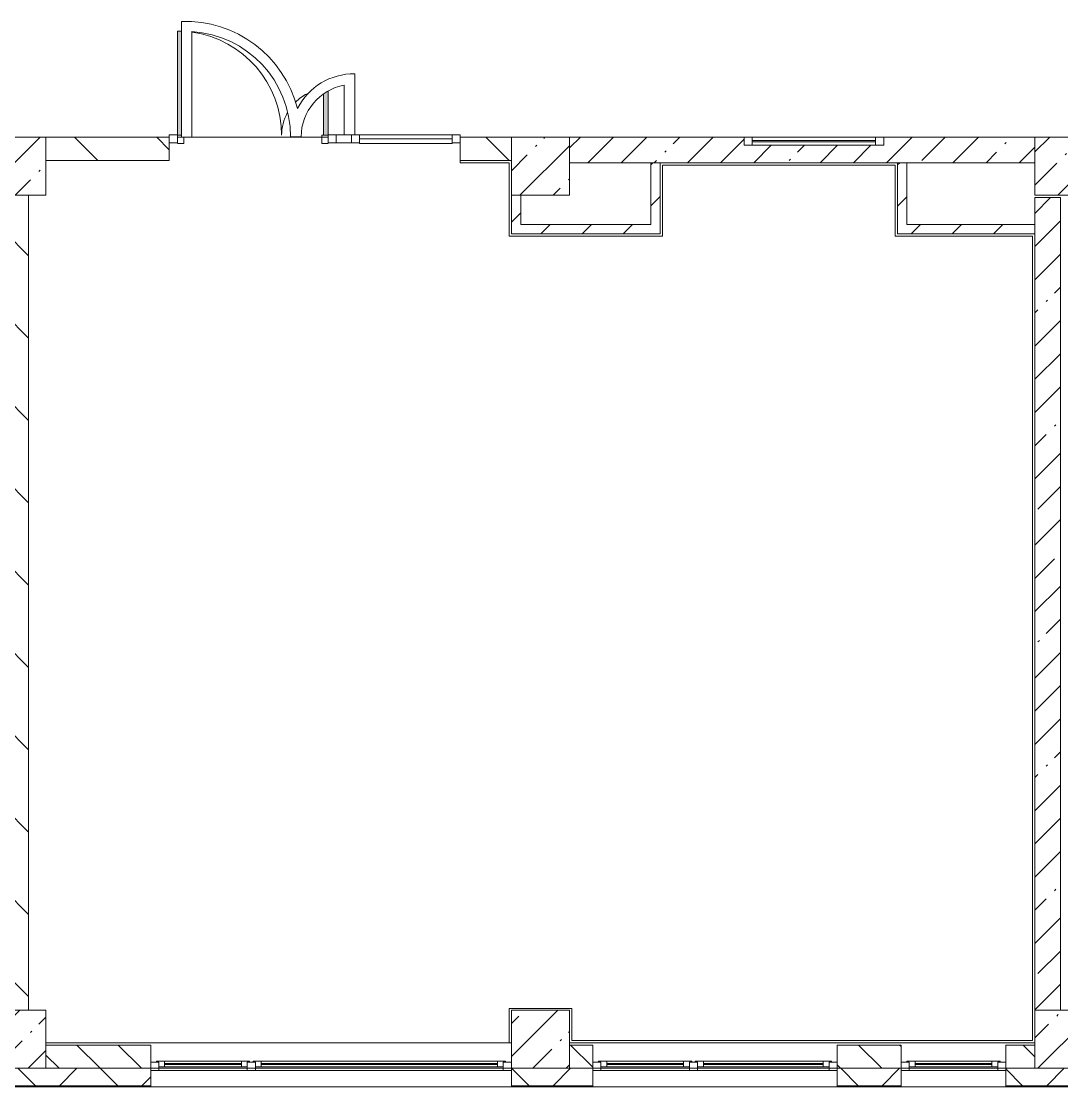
# Model space of a CAD drawing. Header units: millimetres. Extents: x 81382 to 274816, y -8553 to 29000.
# Drawn here: x 204504 to 213446, y -258 to 8895 of the extents above; entities that cross this region are included whole.
import ezdxf

# ---------------------------------------------------------------- set-up
doc = ezdxf.new("R2010")
doc.units = ezdxf.units.MM
for name, color, linetype, lineweight, true_color in [('A-DETL-GENF-3', 7, 'Continuous', 5, 0xaaaaaa), ('A-DOOR-5', 7, 'Continuous', 5, 0xe2e2e2), ('A-DOOR-6', 7, 'Continuous', 5, 0xaaaaaa), ('A-FLOR-2', 7, 'Continuous', 5, 0xaaaaaa)]:
    doc.layers.add(name, color=color, linetype=linetype, lineweight=lineweight, true_color=true_color)
for name, color, linetype, lineweight in [('A-GLAZ-3', 7, 'Continuous', 5), ('A-GLAZ-CURT-2', 7, 'Continuous', 5), ('A-GLAZ-CWMG-2', 7, 'Continuous', 5), ('A-WALL', 7, 'Continuous', 9), ('A-WALL-2', 7, 'Continuous', 5), ('I-WALL-2', 7, 'Continuous', 5), ('S-COLS-1', 7, 'Continuous', 5)]:
    doc.layers.add(name, color=color, linetype=linetype, lineweight=lineweight)
pattern_1 = [(45, (147806.5, 0), (-285.1231, 285.1231), []), (45, (148091.6, 0), (-285.1231, 285.1231), [504.031, -100.806, 16.764, -84.042])]
pattern_2 = [(135, (147806.5, 0), (-353.5534, -353.5534), [])]
pattern_3 = [(45, (147806.5, 0), (-176.7767, 176.7767), [])]

# ---------------------------------------------------------------- blocks, each defined once
blk = doc.blocks.new('BSC_Колонна _Прямоугольная - 500х500-V18-3_6_3_птичка')
at = {"layer": 'S-COLS-1'}
h = blk.add_hatch(dxfattribs=at)
h.set_pattern_fill('FP_46', color=256, style=0, pattern_type=2)
h.set_pattern_definition([(45, (-61160, -7650), (-285.1231, 285.1231), []), (45, (-60874.88, -7650), (-285.123, 285.123), [504.031, -100.806, 16.764, -84.042])])
h.paths.add_polyline_path([(-250, -250), (250, -250), (250, 250), (-250, 250)])
for p, q in [((250, 250), (-250, 250)), ((-250, 250), (-250, -250)), ((250, -250), (250, 250)), ((-250, -250), (250, -250))]:
    blk.add_line(p, q, dxfattribs=at)
blk = doc.blocks.new('BSC_Колонна _Прямоугольная - 500х500-V25-3_6_3_птичка')
at = {"layer": 'S-COLS-1'}
h = blk.add_hatch(dxfattribs=at)
h.set_pattern_fill('FP_53', color=256, style=0, pattern_type=2)
h.set_pattern_definition([(45, (-61160, -150), (-285.123, 285.123), []), (45, (-60874.88, -150), (-285.123, 285.123), [504.031, -100.806, 16.764, -84.042])])
h.paths.add_polyline_path([(-250, -250), (250, -250), (250, 250), (-250, 250), (-250, -9.8)])
for p, q in [((250, 250), (-250, 250)), ((-250, 250), (-250, -250)), ((250, -250), (250, 250)), ((-250, -250), (250, -250))]:
    blk.add_line(p, q, dxfattribs=at)
blk = doc.blocks.new('BSC_Колонна _Прямоугольная - 500х500-V26-3_6_3_птичка')
at = {"layer": 'S-COLS-1'}
h = blk.add_hatch(dxfattribs=at)
h.set_pattern_fill('FP_54', color=256, style=0, pattern_type=2)
h.set_pattern_definition([(45, (-65660, -150), (-285.1231, 285.1231), []), (45, (-65374.88, -150), (-285.1231, 285.1231), [504.031, -100.806, 16.764, -84.042])])
h.paths.add_polyline_path([(-250, -250), (250, -250), (250, 250), (-250, 250), (-250, -9.8)])
for p, q in [((250, 250), (-250, 250)), ((-250, 250), (-250, -250)), ((250, -250), (250, 250)), ((-250, -250), (250, -250))]:
    blk.add_line(p, q, dxfattribs=at)
blk = doc.blocks.new('BSC_Колонна _Прямоугольная - 500х500-V29-3_6_3_птичка')
at = {"layer": 'S-COLS-1'}
h = blk.add_hatch(dxfattribs=at)
h.set_pattern_fill('FP_57', color=256, style=0, pattern_type=2)
h.set_pattern_definition([(45, (-65660, -7650), (-285.1231, 285.1231), []), (45, (-65374.88, -7650), (-285.1231, 285.1231), [504.031, -100.806, 16.764, -84.042])])
h.paths.add_polyline_path([(-250, -250), (250, -250), (250, 22), (220, 22), (220, 30), (250, 30), (250, 250), (-250, 250), (-250, 30)])
for p, q in [((220, 250), (-250, 250)), ((-250, 250), (-250, -250)), ((250, -250), (250, 22)), ((-250, -250), (250, -250))]:
    blk.add_line(p, q, dxfattribs=at)
blk = doc.blocks.new('BSC_Колонна _Прямоугольная - 500х500-V37-3_6_3_птичка')
at = {"layer": 'S-COLS-1'}
h = blk.add_hatch(dxfattribs=at)
h.set_pattern_fill('FP_72', color=256, style=0, pattern_type=2)
h.set_pattern_definition([(45, (-56660, -150), (-285.123, 285.123), []), (45, (-56374.88, -150), (-285.123, 285.123), [504.031, -100.806, 16.764, -84.042])])
h.paths.add_polyline_path([(-250, -250), (250, -250), (250, 250), (-250, 250), (-250, -9.8)])
for p, q in [((250, 250), (-250, 250)), ((-250, 250), (-250, -250)), ((250, -250), (250, 250)), ((-250, -250), (250, -250))]:
    blk.add_line(p, q, dxfattribs=at)
blk = doc.blocks.new('BSC_Колонна _Прямоугольная - 500х500-V38-3_6_3_птичка')
at = {"layer": 'S-COLS-1'}
h = blk.add_hatch(dxfattribs=at)
h.set_pattern_fill('FP_73', color=256, style=0, pattern_type=2)
h.set_pattern_definition([(45, (-56660, -7650), (-285.123, 285.123), []), (45, (-56374.88, -7650), (-285.123, 285.123), [504.031, -100.806, 16.764, -84.042])])
h.paths.add_polyline_path([(-250, -250), (250, -250), (250, 250), (-250, 250)])
for p, q in [((250, 250), (-250, 250)), ((-250, 250), (-250, -250)), ((250, -250), (250, 250)), ((-250, -250), (250, -250))]:
    blk.add_line(p, q, dxfattribs=at)
blk = doc.blocks.new('120_Окно_СКБ_2Ст - 120_Окно_СКБ_2Ст 3100х2500 _мал_створка слева_ 2-22446355-3_6_3_птичка')
at = {"layer": 'A-GLAZ-3'}
for p, q in [((-1550, -127), (-1550, -57)), ((-1550, -57), (-1480, -57)), ((1550, -57), (-1550, -57)), ((-1480, -57), (-1480, -127)), ((650, -87), (-1480, -87)), ((-1480, -87), (-1480, -127)), ((-1430, -137), (-1430, -87)), ((600, -137), (600, -87)), ((650, -127), (650, -57)), ((650, -57), (720, -57)), ((650, -127), (650, -87)), ((720, -57), (720, -127)), ((1480, -87), (720, -87)), ((720, -87), (720, -127)), ((770, -137), (770, -87)), ((1430, -137), (1430, -87)), ((1480, -127), (1480, -57)), ((1480, -57), (1550, -57)), ((1480, -127), (1480, -87)), ((1550, -57), (1550, -127)), ((-1480, -127), (-1550, -127)), ((-1550, -127), (-1500, -127)), ((-1480, -127), (-1500, -127)), ((-1500, -127), (-1500, -137)), ((-1500, -137), (670, -137)), ((670, -137), (-1500, -137)), ((-1430, -107), (600, -107)), ((600, -117), (-1430, -117)), ((720, -127), (650, -127)), ((670, -127), (650, -127)), ((670, -127), (700, -127)), ((670, -137), (670, -127)), ((720, -127), (700, -127)), ((700, -127), (700, -137)), ((700, -137), (1500, -137)), ((1500, -137), (700, -137)), ((770, -107), (1430, -107)), ((1430, -117), (770, -117)), ((1550, -127), (1480, -127)), ((1500, -127), (1480, -127)), ((1500, -127), (1550, -127)), ((1500, -137), (1500, -127))]:
    blk.add_line(p, q, dxfattribs=at)
blk = doc.blocks.new('120_Окно_СКБ_1Ст - 120_Окно_СКБ_1Ст 900х2500_h_-22445987-3_6_3_птичка')
at = {"layer": 'A-GLAZ-3'}
for p, q in [((-450, -127), (-450, -57)), ((-450, -57), (-380, -57)), ((450, -57), (-450, -57)), ((-380, -57), (-380, -127)), ((380, -87), (-380, -87)), ((-380, -87), (-380, -127)), ((-330, -137), (-330, -87)), ((330, -137), (330, -87)), ((380, -127), (380, -57)), ((380, -57), (450, -57)), ((380, -127), (380, -87)), ((450, -57), (450, -127)), ((-380, -127), (-450, -127)), ((-450, -127), (-400, -127)), ((-380, -127), (-400, -127)), ((-400, -127), (-400, -137)), ((-400, -137), (400, -137)), ((400, -137), (-400, -137)), ((-330, -107), (330, -107)), ((330, -117), (-330, -117)), ((450, -127), (380, -127)), ((400, -127), (380, -127)), ((400, -127), (450, -127)), ((400, -137), (400, -127))]:
    blk.add_line(p, q, dxfattribs=at)
blk = doc.blocks.new('120_Окно_СКБ_2Ст - 120_Окно_СКБ_2Ст 2100х2400 _мал створка справа_-22446225-3_6_3_птичка')
at = {"layer": 'A-GLAZ-3'}
for p, q in [((-1050, -127), (-1050, -57)), ((-1050, -57), (-980, -57)), ((1050, -57), (-1050, -57)), ((-980, -57), (-980, -127)), ((150, -87), (-980, -87)), ((-980, -87), (-980, -127)), ((-930, -137), (-930, -87)), ((100, -137), (100, -87)), ((150, -127), (150, -57)), ((150, -57), (220, -57)), ((150, -127), (150, -87)), ((220, -57), (220, -127)), ((980, -87), (220, -87)), ((220, -87), (220, -127)), ((270, -137), (270, -87)), ((930, -137), (930, -87)), ((980, -127), (980, -57)), ((980, -57), (1050, -57)), ((980, -127), (980, -87)), ((1050, -57), (1050, -127)), ((-980, -127), (-1050, -127)), ((-1050, -127), (-1000, -127)), ((-980, -127), (-1000, -127)), ((-1000, -127), (-1000, -137)), ((-1000, -137), (170, -137)), ((170, -137), (-1000, -137)), ((-930, -107), (100, -107)), ((100, -117), (-930, -117)), ((220, -127), (150, -127)), ((170, -127), (150, -127)), ((170, -127), (200, -127)), ((170, -137), (170, -127)), ((220, -127), (200, -127)), ((200, -127), (200, -137)), ((200, -137), (1000, -137)), ((1000, -137), (200, -137)), ((270, -107), (930, -107)), ((930, -117), (270, -117)), ((1050, -127), (980, -127)), ((1000, -127), (980, -127)), ((1000, -127), (1050, -127)), ((1000, -137), (1000, -127))]:
    blk.add_line(p, q, dxfattribs=at)
blk = doc.blocks.new('Прямоугольный импост - 50 x 70 мм-V171-3_6_3_птичка')
at = {"layer": 'A-GLAZ-CWMG-2'}
for p, q in [((-70, 35), (0, 35)), ((-70, -35), (-70, 35)), ((0, 35), (0, -35)), ((0, -35), (-70, -35))]:
    blk.add_line(p, q, dxfattribs=at)
blk = doc.blocks.new('Дверь_Витражная_остекление_ - ДВН_ДАО_Главный вход_1200 в свету-V177-3_6_3_птичка')
at = {"layer": 'A-DOOR-5'}
for points in [[(-647.5, 30), (-613.5, 35), (-613.5, 925), (-647.5, 921), (-647.5, 35)], [(607.5, 30), (647.5, 35), (647.5, 409.8), (607.5, 377.7), (607.5, 35)]]:
    blk.add_hatch(color=256, dxfattribs=at).paths.add_polyline_path(points)
at = {"layer": 'A-DETL-GENF-3'}
for p, q in [((-613.5, 925), (-647.5, 925)), ((-647.5, 925), (-647.5, 35)), ((607.5, 384.3), (607.5, 30)), ((647.5, 35), (647.5, 409.8)), ((-647.5, 30), (-613.5, 30)), ((-613.5, 30), (-647.5, 30)), ((-592.5, -40), (-592.5, 14.3)), ((592.5, -40), (592.5, 30)), ((592.5, 30), (647.5, 30)), ((607.5, 30), (647.5, 30)), ((-647.5, -40), (-592.5, -40)), ((647.5, -40), (592.5, -40))]:
    blk.add_line(p, q, dxfattribs=at)
at = {"layer": 'A-DOOR-6'}
for p, q in [((-647.5, 925), (-647.5, 35)), ((647.5, 409.8), (647.5, 35))]:
    blk.add_line(p, q, dxfattribs=at)
for centre, radius, start, end in [((-647.5, 30), 895, 87.78643, 90), ((-647.5, 30), 895, 360, 81.92896), ((647.5, 30), 400, 116.90086, 134.57164), ((647.5, 30), 400, 151.2391, 180)]:
    blk.add_arc(centre, radius, start, end, dxfattribs=at)
blk = doc.blocks.new('Системная панель - Стемалит - 40мм-32257327-3_6_3_птичка')
at = {"layer": 'A-GLAZ-CURT-2'}
for p, q in [((65, 35), (-65, 35)), ((-65, 35), (-65, -35)), ((65, -35), (65, 35)), ((-65, -35), (65, -35))]:
    blk.add_line(p, q, dxfattribs=at)
blk = doc.blocks.new('Прямоугольный импост - 50 x 70 мм-31687886-3_6_3_птичка')
at = {"layer": 'A-GLAZ-CWMG-2'}
for p, q in [((-35, 35), (35, 35)), ((-35, -35), (-35, 35)), ((35, 35), (35, -35)), ((35, -35), (-35, -35))]:
    blk.add_line(p, q, dxfattribs=at)
blk = doc.blocks.new('Прямоугольный импост - 50 x 70 мм-31701779-3_6_3_птичка')
at = {"layer": 'A-GLAZ-CWMG-2'}
for p, q in [((0, 35), (-70, 35)), ((-70, 35), (-70, -35)), ((0, -35), (0, 35)), ((-70, -35), (0, -35))]:
    blk.add_line(p, q, dxfattribs=at)
blk = doc.blocks.new('Системная панель - Стекло - 40мм-V178-3_6_3_птичка')
at = {"layer": 'A-GLAZ-CURT-2'}
h = blk.add_hatch(dxfattribs=at)
h.set_pattern_fill('FP_140', color=256, style=0, pattern_type=2)
h.set_pattern_definition([(45, (-60502.5, -7385.7), (-1414.214, 1414.214), [1000, -3000]), (45, (-61502.5, -7885.7), (-1414.214, 1414.214), [3000, -1000]), (45, (-59502.5, -8385.7), (-1414.214, 1414.214), [1000, -3000])])
h.paths.add_polyline_path([(397.5, -40), (397.5, 0), (-397.5, 0), (-397.5, -40)])
for p, q in [((397.5, 0), (-397.5, 0)), ((-397.5, 0), (-397.5, -40)), ((397.5, -40), (397.5, 0)), ((-397.5, -40), (397.5, -40))]:
    blk.add_line(p, q, dxfattribs=at)
blk = doc.blocks.new('Прямоугольный импост - 50 x 70 мм-31702100-3_6_3_птичка')
at = {"layer": 'A-GLAZ-CWMG-2'}
for p, q in [((-35, 35), (35, 35)), ((-35, -35), (-35, 35)), ((35, 35), (35, -35)), ((35, -35), (-35, -35))]:
    blk.add_line(p, q, dxfattribs=at)
blk = doc.blocks.new('Прямоугольный импост - 50 x 70 мм-31720914-3_6_3_птичка')
at = {"layer": 'A-GLAZ-CWMG-2'}
blk.add_line((32940, 7920), (32145, 7920), dxfattribs=at)
blk = doc.blocks.new('120_Окно_СКБ_1Ст - 120_Окно_СКБ_1Ст 400х1200 EI30-24228621-3_6_3_птичка')
at = {"layer": 'A-GLAZ-3'}
for p, q in [((-600, 40), (-600, 110)), ((-600, 110), (-530, 110)), ((600, 110), (-600, 110)), ((-530, 110), (-530, 40)), ((530, 40), (530, 110)), ((530, 110), (600, 110)), ((600, 110), (600, 40)), ((-530, 40), (-600, 40)), ((-600, 40), (600, 40)), ((530, 80), (-530, 80)), ((530, 70), (-530, 70)), ((600, 40), (530, 40))]:
    blk.add_line(p, q, dxfattribs=at)

msp = doc.modelspace()

# ---------------------------------------------------------------- hatches: boundary and pattern name
at = {"layer": 'A-WALL-2'}
h = msp.add_hatch(dxfattribs=at)
h.set_pattern_fill('FP_65', color=256, style=0, pattern_type=2)
h.set_pattern_definition([(135, (147806.5, 0), (-176.7767, -176.7767), [])])
h.paths.add_polyline_path([(212966.5, -100), (213216.5, -100), (213216.5, 100), (212966.5, 100)])
h.paths.add_polyline_path([(203316.5, -100), (203316.5, 100), (202566.5, 100), (202566.5, -100)])
h.paths.add_polyline_path([(204716.5, -100), (205616.5, -100), (205616.5, 100), (204716.5, 100), (204716.5, -52.2)])
h.paths.add_polyline_path([(212066.5, -100), (212066.5, 100), (211516.5, 100), (211516.5, -100)])
h.paths.add_polyline_path([(209216.5, -100), (209416.5, -100), (209416.5, 100), (209216.5, 100), (209216.5, 42.9)])
h.paths.add_polyline_path([(190466.5, -100), (190716.5, -100), (190716.5, 100), (190466.5, 100)])
h.paths.add_polyline_path([(195966.5, -100), (195966.5, 100), (195716.5, 100), (195716.5, -100)])
h.paths.add_polyline_path([(198816.5, -100), (198816.5, 100), (198066.5, 100), (198066.5, -100)])
h.paths.add_polyline_path([(200216.5, -100), (200466.5, -100), (200466.5, 100), (200216.5, 100), (200216.5, 33.3)])
h.paths.add_polyline_path([(192116.5, -100), (192116.5, 100), (191216.5, 100), (191216.5, -100)])
h.paths.add_polyline_path([(189566.5, -100), (189566.5, 100), (188946.5, 100), (188946.5, -100)])
h.paths.add_polyline_path([(181540.8, -100), (181676.5, -100), (181676.5, 100), (181416.5, 100), (181416.5, -100)])
h.paths.add_polyline_path([(185796.5, -100), (185796.5, 100), (185229.5, 100), (185229.5, -100)])
h.paths.add_polyline_path([(183776.5, -100), (184329.5, -100), (184329.5, 100), (183776.5, 100)])
h.paths.add_polyline_path([(186346.5, -100), (186346.5, 100), (186296.5, 100), (186296.5, -100)])
h.paths.add_polyline_path([(177616.2, -100), (177789.3, -100), (177789.3, 100), (177616.2, 100), (177616.2, 55.2)])
h.paths.add_polyline_path([(178689.3, -100), (179916.5, -100), (179916.5, 100), (178689.3, 100)])
h.paths.add_polyline_path([(173966.5, -100), (174216.2, -100), (174216.2, 100), (173966.5, 100), (173966.5, -63.8)])
h.paths.add_polyline_path([(173366.5, -100), (173366.5, 100), (172616.5, 100), (172616.5, -100), (173302.9, -100)])
h.paths.add_polyline_path([(170316.5, -100), (170516.5, -100), (170516.5, 100), (170316.5, 100), (170316.5, 63.6)])
h.paths.add_polyline_path([(169716.5, -100), (169716.5, 100), (169416.5, 100), (169416.5, -100)])
h.paths.add_polyline_path([(168516.5, -100), (168516.5, 100), (167166.5, 100), (167166.5, -100), (167810.9, -100)])
h.paths.add_polyline_path([(164316.5, -100), (165066.5, -100), (165064.9, 100), (164316.5, 100)])
h.paths.add_polyline_path([(163416.5, -100), (163416.5, 100), (162666.5, 100), (162666.5, -100), (163234.2, -100)])
h.paths.add_polyline_path([(154636.5, -100), (155466.5, -100), (155466.5, 100), (154636.5, 100)])
h.paths.add_polyline_path([(158916.5, -100), (158916.5, 100), (158166.2, 100), (158166.2, -100)])
h.paths.add_polyline_path([(159816.5, -100), (159966.5, -100), (159966.5, 100), (159816.5, 100)])
h = msp.add_hatch(dxfattribs=at)
h.set_pattern_fill('FP_67', color=256, style=0, pattern_type=2)
h.set_pattern_definition([(45, (147806.5, 0), (-353.5534, 353.5534), []), (135, (147806.5, 0), (-353.5534, -353.5534), [])])
h.paths.add_polyline_path([(219366.5, -250), (223506.5, -250), (223506.5, -100), (219366.5, -100)])
h.paths.add_polyline_path([(218154.2, -250), (218466.5, -250), (218466.5, -100), (214866.5, -100), (214866.5, -250)])
h.paths.add_polyline_path([(205616.5, -250), (205616.5, -100), (204433.6, -100), (204433.6, -250), (205339.5, -250)])
h.paths.add_polyline_path([(211516.5, -250), (212066.5, -250), (212066.5, -100), (211516.5, -100)])
h.paths.add_polyline_path([(209416.5, -250), (209416.5, -100), (208716.5, -100), (208716.5, -250), (209000.8, -250)])
h.paths.add_polyline_path([(213216.5, -250), (213966.5, -250), (213966.5, -100), (212966.5, -100), (212966.5, -250)])
at = {"layer": 'I-WALL-2'}
h = msp.add_hatch(dxfattribs=at)
h.set_pattern_fill('FP_66', color=256, style=0, pattern_type=2)
h.set_pattern_definition(pattern_2)
h.paths.add_polyline_path([(204716.5, 7700), (205776.5, 7700), (205776.5, 7900), (204716.5, 7900)])
h.paths.add_polyline_path([(208716.5, 7700), (208716.5, 7900), (208276.5, 7900), (208276.5, 7700)])
h = msp.add_hatch(dxfattribs=at)
h.set_pattern_fill('FP_63', color=256, style=0, pattern_type=2)
h.set_pattern_definition(pattern_1)
h.paths.add_polyline_path([(210716.5, 7680), (213216.5, 7680), (213216.5, 7900), (211916.5, 7900), (211916.5, 7830), (210716.5, 7830), (210716.5, 7900), (209216.5, 7900), (209216.5, 7680), (209996.5, 7680)])
h = msp.add_hatch(dxfattribs=at)
h.set_pattern_fill('FP_68', color=256, style=0, pattern_type=2)
h.set_pattern_definition(pattern_3)
h.paths.add_polyline_path([(209996.5, 7150), (209996.5, 7680), (209916.5, 7680), (209916.5, 7150)])
h = msp.add_hatch(dxfattribs=at)
h.set_pattern_fill('FP_68', color=256, style=0, pattern_type=2)
h.set_pattern_definition(pattern_3)
h.paths.add_polyline_path([(212116.5, 7070), (212116.5, 7680), (212036.5, 7680), (212036.5, 7070)])
h = msp.add_hatch(dxfattribs=at)
h.set_pattern_fill('FP_66', color=256, style=0, pattern_type=2)
h.set_pattern_definition(pattern_2)
h.paths.add_polyline_path([(204367.2, 400), (204567.2, 400), (204567.2, 7400), (204367.2, 7400), (204367.2, 4513.2)])
h = msp.add_hatch(dxfattribs=at)
h.set_pattern_fill('FP_68', color=256, style=0, pattern_type=2)
h.set_pattern_definition(pattern_3)
h.paths.add_polyline_path([(208796.5, 7150), (208796.5, 7400), (208716.5, 7400), (208716.5, 7150)])
h = msp.add_hatch(dxfattribs=at)
h.set_pattern_fill('FP_63', color=256, style=0, pattern_type=2)
h.set_pattern_definition(pattern_1)
h.paths.add_polyline_path([(213216.5, 400), (213436.5, 400), (213436.5, 7380), (213216.5, 7380), (213216.5, 4513.2)])
h = msp.add_hatch(dxfattribs=at)
h.set_pattern_fill('FP_68', color=256, style=0, pattern_type=2)
h.set_pattern_definition(pattern_3)
h.paths.add_polyline_path([(208716.5, 7070), (209996.5, 7070), (209996.5, 7150), (208716.5, 7150)])
h = msp.add_hatch(dxfattribs=at)
h.set_pattern_fill('FP_68', color=256, style=0, pattern_type=2)
h.set_pattern_definition(pattern_3)
h.paths.add_polyline_path([(213216.5, 7070), (213216.5, 7150), (212116.5, 7150), (212116.5, 7070), (212662.2, 7070)])

# ---------------------------------------------------------------- linework, layer by layer
at = {"layer": 'A-FLOR-2'}
for p, q in [((205880.5, 8894.4), (205880.5, 7900)), ((205970.5, 7900), (205970.5, 8806.8)), ((207370.7, 7920.7), (207370.7, 8443.9)), ((207280.7, 8346.4), (207280.7, 7920.7)), ((205880.5, 7900), (205846.5, 7900)), ((205880.5, 7900), (205970.5, 7900)), ((207141.5, 7900), (205970.5, 7900)), ((206819.1, 7903.5), (206909.2, 7903.5)), ((208276.5, 7680), (208276.5, 7700)), ((208696.5, 7680), (208276.5, 7680)), ((208696.5, 7050), (208696.5, 7680)), ((212016.5, 7660), (210016.5, 7660)), ((210016.5, 7660), (210016.5, 7050)), ((212016.5, 7050), (212016.5, 7660)), ((210016.5, 7050), (208696.5, 7050)), ((213196.5, 7050), (212016.5, 7050)), ((213196.5, 140), (213196.5, 7050)), ((208696.5, 120), (208696.5, 415)), ((208696.5, 415), (209236.5, 415)), ((209236.5, 415), (209236.5, 140)), ((209236.5, 140), (213196.5, 140))]:
    msp.add_line(p, q, dxfattribs=at)
for centre, radius, start, end in [((205914.2, 7900), 995, 14.33829, 91.93805), ((205914.1, 7903.5), 905, 360, 86.42904), ((207363.2, 7900), 544, 89.21005, 153.06648), ((207363.2, 7900), 454, 100.46985, 179.55829)]:
    msp.add_arc(centre, radius, start, end, dxfattribs=at)
at = {"layer": 'A-WALL'}
for p, q in [((209996.5, 7680), (209916.5, 7680)), ((212116.5, 7680), (212036.5, 7680)), ((213216.5, 7070), (213216.5, 7150)), ((204716.5, -100), (205616.5, -100)), ((209216.5, -100), (209416.5, -100)), ((211516.5, -100), (212066.5, -100)), ((213216.5, -100), (212966.5, -100)), ((204216.5, -250), (205616.5, -250)), ((204216.5, -253), (205616.5, -253)), ((208716.5, -250), (209416.5, -250)), ((208716.5, -253), (209416.5, -253)), ((211516.5, -250), (212066.5, -250)), ((211516.5, -253), (212066.5, -253)), ((212966.5, -250), (213966.5, -250)), ((212966.5, -253), (213966.5, -253))]:
    msp.add_line(p, q, dxfattribs=at)
at = {"layer": 'A-WALL-2'}
for p, q in [((205616.5, 100), (204716.5, 100)), ((205616.5, -258), (205616.5, 100)), ((209416.5, 100), (209216.5, 100)), ((209416.5, -258), (209416.5, 100)), ((212066.5, 100), (211516.5, 100)), ((211516.5, 100), (211516.5, -258)), ((212066.5, -258), (212066.5, 100)), ((213216.5, 100), (212966.5, 100)), ((212966.5, 100), (212966.5, -258)), ((205616.5, -100), (208716.5, -100)), ((208716.5, -100), (208716.5, -258)), ((209416.5, -100), (211516.5, -100)), ((212066.5, -100), (212966.5, -100)), ((212066.5, -258), (198816.5, -258)), ((212066.5, -258), (223664.5, -258))]:
    msp.add_line(p, q, dxfattribs=at)
at = {"layer": 'I-WALL-2'}
for p, q in [((205776.5, 7900), (204716.5, 7900)), ((205776.5, 7700), (205776.5, 7900)), ((208716.5, 7900), (208276.5, 7900)), ((208276.5, 7900), (208276.5, 7700)), ((210716.5, 7900), (209216.5, 7900)), ((213216.5, 7900), (211916.5, 7900)), ((204716.5, 7700), (205776.5, 7700)), ((208276.5, 7700), (208716.5, 7700)), ((209216.5, 7680), (209916.5, 7680)), ((209916.5, 7680), (209916.5, 7150)), ((209996.5, 7070), (209996.5, 7680)), ((209996.5, 7680), (212036.5, 7680)), ((212036.5, 7680), (212036.5, 7070)), ((212116.5, 7150), (212116.5, 7680)), ((212116.5, 7680), (213216.5, 7680)), ((204567.2, 400), (204567.2, 7400)), ((208716.5, 7400), (208716.5, 7070)), ((208796.5, 7150), (208796.5, 7400)), ((213216.5, 7380), (213216.5, 7150)), ((213436.5, 7380), (213216.5, 7380)), ((213436.5, 400), (213436.5, 7380)), ((209916.5, 7150), (208796.5, 7150)), ((213216.5, 7150), (212116.5, 7150)), ((208716.5, 7070), (209996.5, 7070)), ((212036.5, 7070), (213216.5, 7070)), ((213216.5, 7070), (213216.5, 400)), ((204716.5, 120), (208716.5, 120)), ((209216.5, 120), (213216.5, 120))]:
    msp.add_line(p, q, dxfattribs=at)

# ---------------------------------------------------------------- block references
at = {"layer": 'A-DOOR-6'}
msp.add_blockref('Дверь_Витражная_остекление_ - ДВН_ДАО_Главный вход_1200 в свету-V177-3_6_3_птичка', (206494, 7885.7), dxfattribs=at)
at = {"layer": 'A-GLAZ-3'}
msp.add_blockref('120_Окно_СКБ_1Ст - 120_Окно_СКБ_1Ст 400х1200 EI30-24228621-3_6_3_птичка', (211316.5, 7790), dxfattribs=at)
at = {"layer": 'A-GLAZ-3', "rotation": 180}
for name, p in [('120_Окно_СКБ_2Ст - 120_Окно_СКБ_2Ст 3100х2500 _мал_створка слева_ 2-22446355-3_6_3_птичка', (207166.5, -175)), ('120_Окно_СКБ_2Ст - 120_Окно_СКБ_2Ст 2100х2400 _мал створка справа_-22446225-3_6_3_птичка', (210466.5, -175)), ('120_Окно_СКБ_1Ст - 120_Окно_СКБ_1Ст 900х2500_h_-22445987-3_6_3_птичка', (212516.5, -175))]:
    msp.add_blockref(name, p, dxfattribs=at)
at = {"layer": 'A-GLAZ-CURT-2'}
for name, p in [('Системная панель - Стемалит - 40мм-32257327-3_6_3_птичка', (207276.5, 7885.7)), ('Системная панель - Стекло - 40мм-V178-3_6_3_птичка', (207809, 7885.7))]:
    msp.add_blockref(name, p, dxfattribs=at)
at = {"layer": 'A-GLAZ-CWMG-2', "rotation": 180}
msp.add_blockref('Прямоугольный импост - 50 x 70 мм-31701779-3_6_3_птичка', (205776.5, 7885.7), dxfattribs=at)
at = {"layer": 'A-GLAZ-CWMG-2', "extrusion": (0, 0, -1), "rotation": 180}
for name, p in [('Прямоугольный импост - 50 x 70 мм-31687886-3_6_3_птичка', (-207176.5, 7885.7)), ('Прямоугольный импост - 50 x 70 мм-31702100-3_6_3_птичка', (-207376.5, 7885.7)), ('Прямоугольный импост - 50 x 70 мм-V171-3_6_3_птичка', (-208276.5, 7885.7))]:
    msp.add_blockref(name, p, dxfattribs=at)
at = {"layer": 'A-GLAZ-CWMG-2'}
msp.add_blockref('Прямоугольный импост - 50 x 70 мм-31720914-3_6_3_птичка', (175266.5, 0.7), dxfattribs=at)
at = {"layer": 'S-COLS-1'}
for name, p in [('BSC_Колонна _Прямоугольная - 500х500-V38-3_6_3_птичка', (204466.5, 7650)), ('BSC_Колонна _Прямоугольная - 500х500-V18-3_6_3_птичка', (208966.5, 7650)), ('BSC_Колонна _Прямоугольная - 500х500-V29-3_6_3_птичка', (213466.5, 7650)), ('BSC_Колонна _Прямоугольная - 500х500-V37-3_6_3_птичка', (204466.5, 150)), ('BSC_Колонна _Прямоугольная - 500х500-V25-3_6_3_птичка', (208966.5, 150)), ('BSC_Колонна _Прямоугольная - 500х500-V26-3_6_3_птичка', (213466.5, 150))]:
    msp.add_blockref(name, p, dxfattribs=at)

doc.saveas('drawing.dxf')
